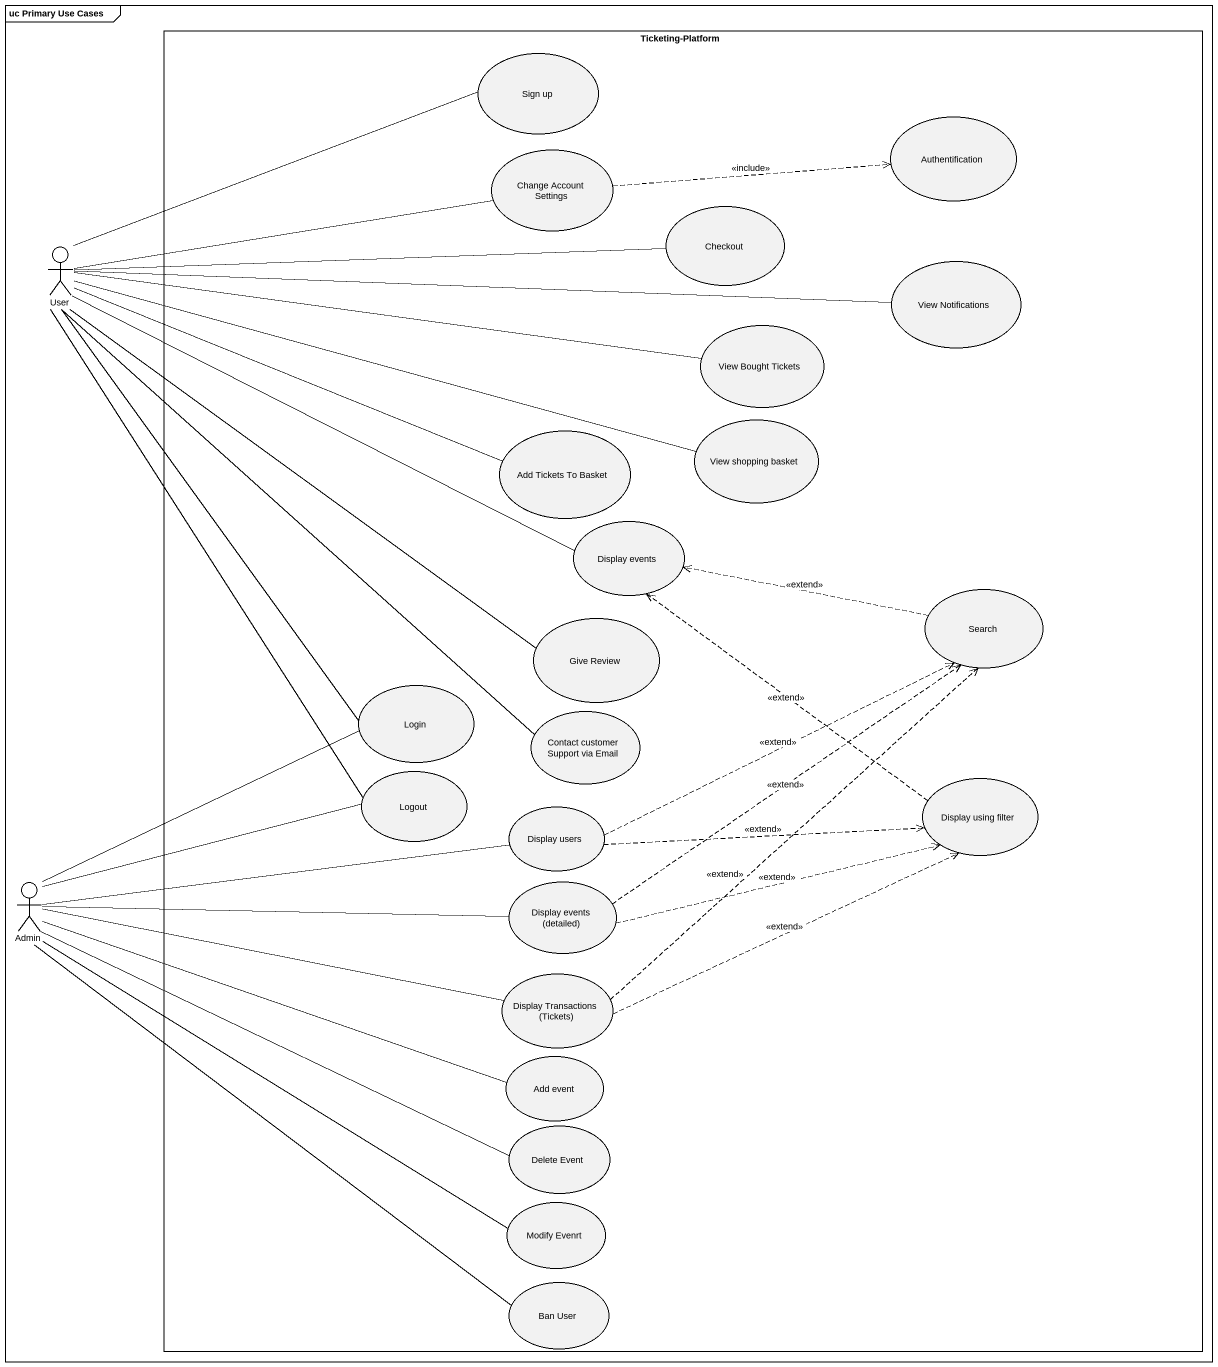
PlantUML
@startuml
mainframe uc Primary Use Cases
rectangle "Ticketing-Platform" as Ticketing_Platform {
  usecase "Sign up" as Sign_up
  usecase Authentification
  usecase "Change Account Settings" as Change_Account_Settings
  usecase Checkout
  usecase "View Notifications" as View_Notifications
  usecase "View Bought Tickets" as View_Bought_Tickets
  usecase "View shopping basket" as View_shopping_basket
  usecase "Add Tickets To Basket" as Add_Tickets_To_Basket
  usecase "Display events" as Display_events
  usecase "Give Review" as Give_Review
  usecase Search
  usecase Login
  usecase "Contact customer Support via Email" as Contact_customer_Support
  usecase Logout
  usecase "Display users" as Display_users
  usecase "Display using filter" as Display_using_filter
  usecase "Display events (detailed)" as Display_events_detailed
  usecase "Display Transactions (Tickets)" as Display_Transactions_Tickets
  usecase "Add event" as Add_event
  usecase "Delete Event" as Delete_Event
  usecase "Modify Evenrt" as Modify_Evenrt
  usecase "Ban User" as Ban_User
}
actor User
actor Admin
Change_Account_Settings .right.> Authentification : <<include>>
User -right- Sign_up
User -right- Change_Account_Settings
User -right- Checkout
User -right- View_Notifications
User -right- View_Bought_Tickets
User -right- View_shopping_basket
User -right- Add_Tickets_To_Basket
User -right- Display_events
User -- Give_Review
User -- Login
User -- Contact_customer_Support
User -- Logout
Search .left.> Display_events : <<extend>>
Display_users .right.> Search : <<extend>>
Display_users .right.> Display_using_filter : <<extend>>
Display_using_filter .up.> Display_events : <<extend>>
Admin -right- Login
Admin -right- Logout
Admin -right- Display_users
Admin -right- Display_events_detailed
Admin -right- Display_Transactions_Tickets
Admin -right- Add_event
Admin -right- Delete_Event
Admin -right- Modify_Evenrt
Admin -- Ban_User
Display_events_detailed .up.> Search : <<extend>>
Display_events_detailed .right.> Display_using_filter : <<extend>>
Display_Transactions_Tickets .up.> Search : <<extend>>
Display_Transactions_Tickets .right.> Display_using_filter : <<extend>>
@enduml
